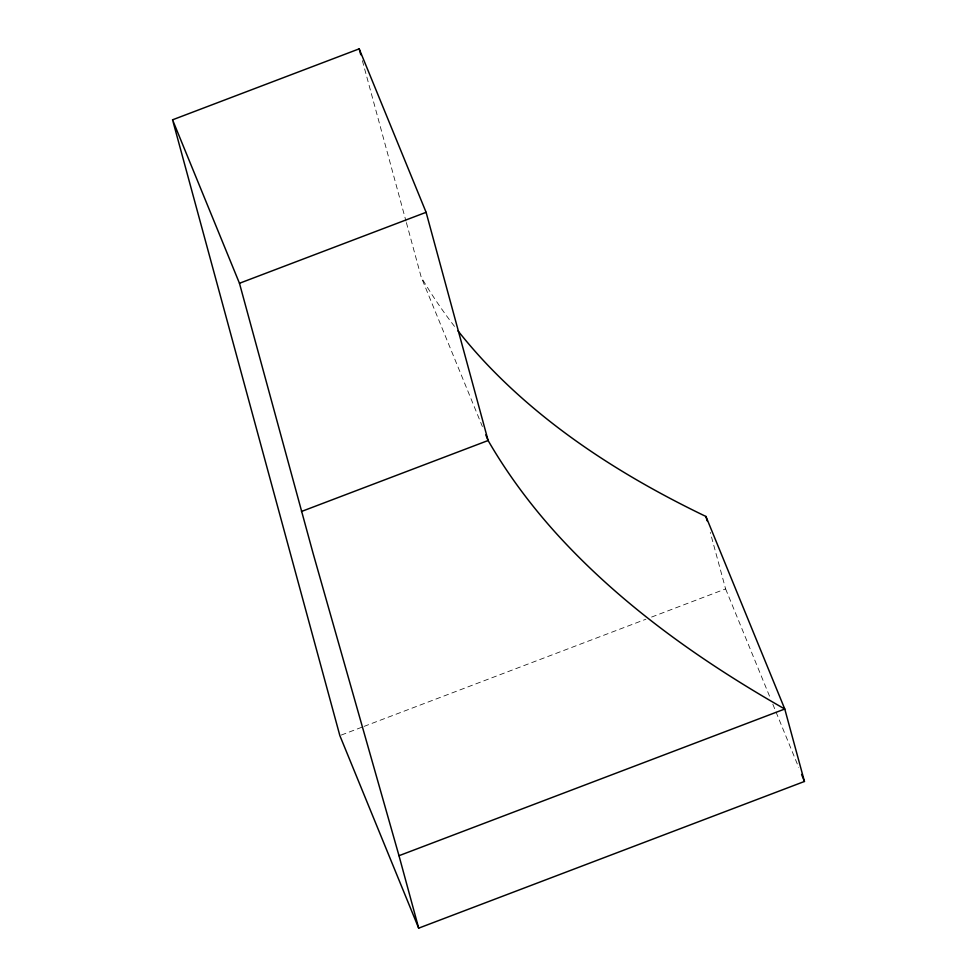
<?xml version="1.0" encoding="UTF-8"?>
<svg xmlns="http://www.w3.org/2000/svg" width="977" height="977" viewBox="0 0 977 977"><rect width="100%" height="100%" fill="white"/><g stroke="black" fill="none" stroke-linecap="round" stroke-linejoin="round"><path stroke-width="0.73" stroke-dasharray="4.88 3.66" d="M341.278 735.058L362.626 726.937M364.055 726.387L645.907 619.223M651.598 617.061L725.618 588.911L710.267 532.404M725.618 588.911L769.925 697.138M772.807 704.161L798.697 767.409M406.383 222.573L421.185 277.053L482.382 426.546M362.382 60.623L405.98 221.107M454.5 326.391A2163.554 976.304 -22.3 0 1 421.172 277.053"/><path stroke-width="1.47" d="M172.55 119.817L359.182 48.85L426.106 212.314L488.109 440.517A2137.297 968.915 -11.7 0 0 554.716 531.708C619.907 604.152 700.485 660.953 784.775 709.021L804.45 781.466L418.681 928.15L339.849 735.596L172.55 119.817L239.463 283.281L313.128 553.483L398.995 855.705L418.681 928.15M239.463 283.281L426.106 212.314M301.466 511.484L488.109 440.517L485.801 434.887M398.995 855.705L784.775 709.021L705.944 516.467C624.987 477.509 547.499 428.549 485.557 362.809A2163.554 976.304 -22.3 0 1 458.042 330.922M801.58 774.443L804.45 781.466M705.944 516.467L707.116 520.814M359.182 48.85L360.782 54.736"/></g></svg>
